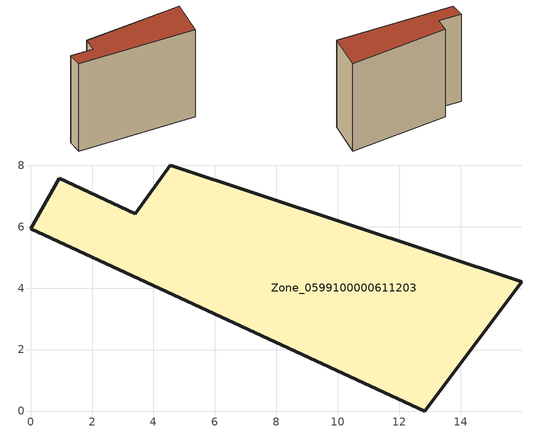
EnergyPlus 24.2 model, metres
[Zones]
Zone_0599100000611203
 floor ground (C_G): 12.84,0 0,5.93 0.94,7.57 3.41,6.43 4.54,8.01 16,4.21 z0
 wall outside (C_F): 3.41,6.43 0.94,7.57 0,5.93 12.84,0 16,4.21 4.54,8.01 3.41,6.43 z0:10.49
 roof outside (C_R): 16,4.21 4.54,8.01 3.41,6.43 0.94,7.57 0,5.93 12.84,0 z10.49
[BUILDING]
Pand.0599100000611203: North Axis=0; Terrain=City; Loads Convergence Tolerance Value=0.04; Temperature Convergence Tolerance Value=0.4; Solar Distribution=FullExterior; Maximum Number of Warmup Days=25; Minimum Number of Warmup Days=1
[Site:Location]
Rotterdam.The.Hague.AP_ZH_NLD Design_Conditions: Latitude=51.96; Longitude=4.45; Time Zone=1; Elevation=-4.5
[SITE:GROUNDTEMPERATURE:BUILDINGSURFACE]
18, 18, 18, 18, 18, 18, 18, 18, 18, 18, 18, 18
[MATERIAL] Thermal Absorptance=0.9; Solar Absorptance=0.7; Visible Absorptance=0.7
Name | Roughness | Thickness | Conductivity | Density | Specific Heat
G.TI.1946 | MediumSmooth | 0.15 | 1 | 540 | 1210
F.TI.1946 | Rough | 0.3 | 0.857143 | 1920 | 840
R.TI.1946 | MediumRough | 0.2 | 0.1 | 1500 | 1000
[CONSTRUCTION]
C_G: G.TI.1946
C_F: F.TI.1946
C_R: R.TI.1946
[ZONE]
Zone_0599100000611203: Type=1; Multiplier=1; Ceiling Height=Autocalculate; Volume=Autocalculate; Floor Area=autocalculate; Part of Total Floor Area=Yes
[ZONEINFILTRATION:DESIGNFLOWRATE]
Infil_Zone_0599100000611203: Zone or ZoneList or Space or SpaceList=Zone_0599100000611203; Schedule=AlwaysOn; Design Flow Rate Calculation Method=Flow/Area; Flow Rate per Floor Area=0.003; Constant Term Coefficient=1; Temperature Term Coefficient=0; Velocity Term Coefficient=0; Velocity Squared Term Coefficient=0
[HVACTEMPLATE:ZONE:IDEALLOADSAIRSYSTEM]
Zone_0599100000611203: Maximum Heating Supply Air Temperature=50; Minimum Cooling Supply Air Temperature=13; Maximum Heating Supply Air Humidity Ratio=0.0156; Minimum Cooling Supply Air Humidity Ratio=0.0077; Heating Limit=NoLimit; Cooling Limit=NoLimit; Dehumidification Control Type=ConstantSensibleHeatRatio; Cooling Sensible Heat Ratio=0.7; Dehumidification Setpoint=60; Humidification Control Type=None; Humidification Setpoint=30; Outdoor Air Method=None; Outdoor Air Flow Rate per Person=0.00944; Outdoor Air Flow Rate per Zone Floor Area=0; Outdoor Air Flow Rate per Zone=0; Demand Controlled Ventilation Type=None; Outdoor Air Economizer Type=NoEconomizer; Heat Recovery Type=None; Sensible Heat Recovery Effectiveness=0.7; Latent Heat Recovery Effectiveness=0.65
[ZONECONTROL:THERMOSTAT]
ThermostatControl_Zone_0599100000611203: Zone or ZoneList=Zone_0599100000611203; Control Type Schedule=DualSetpointControlType; Control 1=Thermostat_Zone_0599100000611203; Temperature Difference Between Cutout And Setpoint=0
[THERMOSTATSETPOINT:DUALSETPOINT]
Thermostat_Zone_0599100000611203: Heating Setpoint Temperature Schedule=HeatingSetpoint_Zone_0599100000611203; Cooling Setpoint Temperature Schedule=CoolingSetpoint_Zone_0599100000611203
[SCHEDULE:COMPACT]
HeatingSetpoint_Zone_0599100000611203: Through: 12/31, For: AllDays, Until: 24:00, 21
CoolingSetpoint_Zone_0599100000611203: Through: 12/31, For: AllDays, Until: 24:00, 24
DualSetpointControlType: Through: 12/31, For: AllDays, Until: 24:00, 4
AlwaysOn: Through: 12/31, For: AllDays, Until: 24:00, 1
